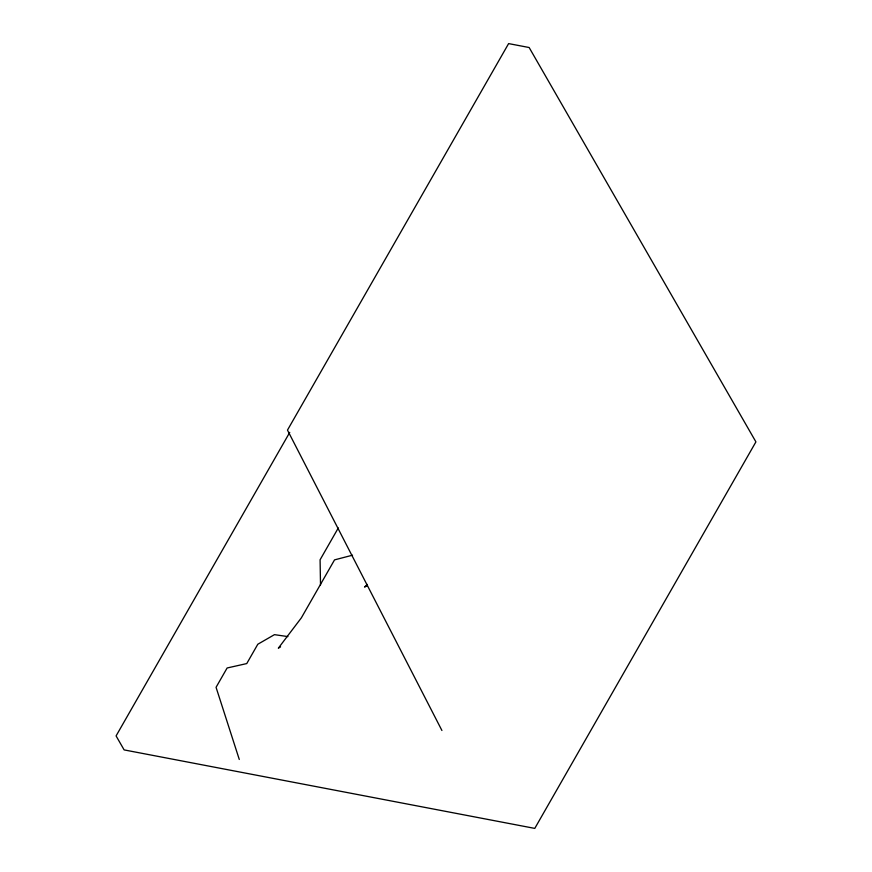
<?xml version="1.0" encoding="UTF-8"?>
<svg xmlns="http://www.w3.org/2000/svg" width="872" height="872" viewBox="0 0 872 872"><rect width="100%" height="100%" fill="white"/><g stroke="black" fill="none" stroke-linecap="round" stroke-linejoin="round"><path stroke-width="1.31" d="M289.744 432.381L116.085 735.913L124.129 749.909L534.776 828.4L755.915 441.886L529.151 47.524L508.616 43.6L287.477 430.114L441.919 730.485M338.303 527.952L320.089 559.791L320.515 584.938M367.232 584.414L364.54 587.052L366.97 585.864M280.566 646.893L278.342 648.168L301.352 617.856L334.532 559.879L352.528 555.192M287.902 636.593L274.462 634.653L257.807 644.245L246.754 663.57L227.123 667.985L216.06 687.31L239.277 759.458"/></g></svg>
